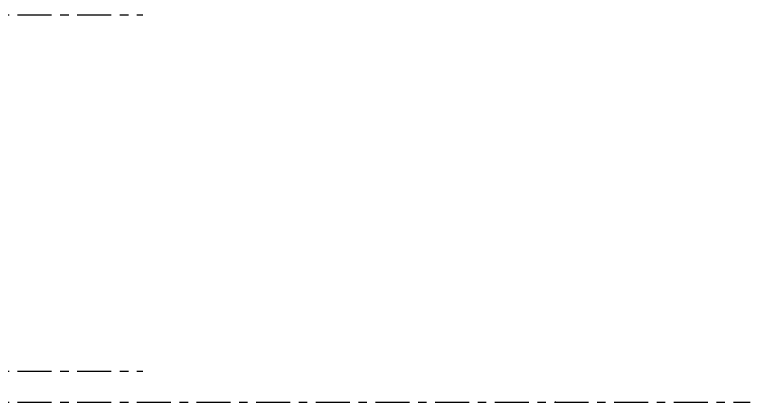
# Model space of a CAD drawing. Header units: millimetres. Extents: x -1379 to 1385823, y -4884429 to 548763.
# Drawn here: x 672142 to 675918, y -2335350 to -2333361 of the extents above; entities that cross this region are included whole.
import ezdxf

# ---------------------------------------------------------------- set-up
doc = ezdxf.new("R2010")
doc.units = ezdxf.units.MM
doc.linetypes.add('CENTER', pattern=[50.8, 31.75, -6.35, 6.35, -6.35])
doc.linetypes.add('TA_GL_000.70000', pattern=[1.925, 0.7, -0.175, 0.175, -0.175, 0.7])
doc.layers.add('000 - 0_SYM_DWG_GRIDLINE_MAIN_COLOR_251', color=7, linetype='Continuous')
doc.layers.add('000 - GRID', color=7, linetype='CENTER')
doc.styles.add('TA', font='', dxfattribs={"height": 4.5})
doc.styles.get('TA').set_extended_font_data('Cordia New')

# ---------------------------------------------------------------- blocks, each defined once
blk = doc.blocks.new('*U2267')
at = {"layer": '000 - 0_SYM_DWG_GRIDLINE_MAIN_COLOR_251', "color": 7, "linetype": 'ByBlock', "ltscale": 5}
blk.add_line((20, 0), (-532.986, 0), dxfattribs=at)
at = {"layer": '000 - 0_SYM_DWG_GRIDLINE_MAIN_COLOR_251', "color": 7}
blk.add_point((-512.986, 0), dxfattribs=at)
at = {"color": 7, "style": 'TA', "flags": 1}
blk.add_attdef('LOCATION', (6, -6), '', height=4.5, rotation=270, dxfattribs=at)
blk = doc.blocks.new('*U1841')
at = {"layer": '000 - 0_SYM_DWG_GRIDLINE_MAIN_COLOR_251', "color": 7, "linetype": 'ByBlock', "ltscale": 5}
blk.add_line((20, 0), (-470.6, 0), dxfattribs=at)
at = {"color": 7, "style": 'TA', "flags": 1}
blk.add_attdef('LOCATION', (6, -6), '', height=4.5, rotation=270, dxfattribs=at)
blk = doc.blocks.new('C-1-IV01_REV00_20260614-165118_ELEVATION_4_DIMS')
at = {"layer": '000 - GRID', "color": 7, "linetype": 'TA_GL_000.70000', "xscale": 50, "yscale": 50, "zscale": 50, "rotation": 180}
for name, p in [('*U1841', (-6399, 111614)), ('*U1841', (-6399, 109785)), ('*U2267', (-6399, 109625))]:
    blk.add_blockref(name, p, dxfattribs=at)

msp = doc.modelspace()

# ---------------------------------------------------------------- block references
at = {"color": 7}
msp.add_blockref('C-1-IV01_REV00_20260614-165118_ELEVATION_4_DIMS', (655667.8, -2444975.4), dxfattribs=at)

doc.saveas('drawing.dxf')
